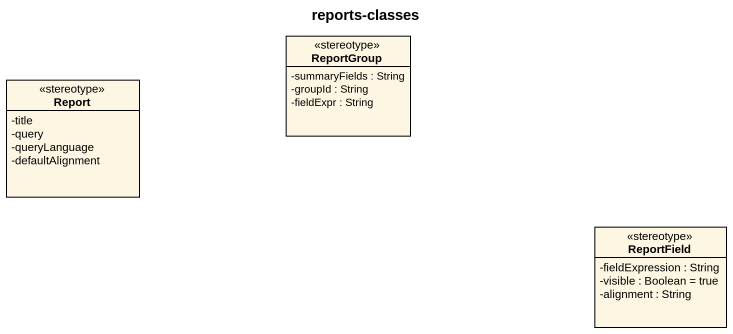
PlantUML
@startuml
title reports-classes
hide circle
hide empty members
skinparam classAttributeIconSize 0
class ReportGroup <<stereotype>> {
  -summaryFields : String
  -groupId : String
  -fieldExpr : String
}
class Report <<stereotype>> {
  -title
  -query
  -queryLanguage
  -defaultAlignment
}
class ReportField <<stereotype>> {
  -fieldExpression : String
  -visible : Boolean = true
  -alignment : String
}
@enduml
